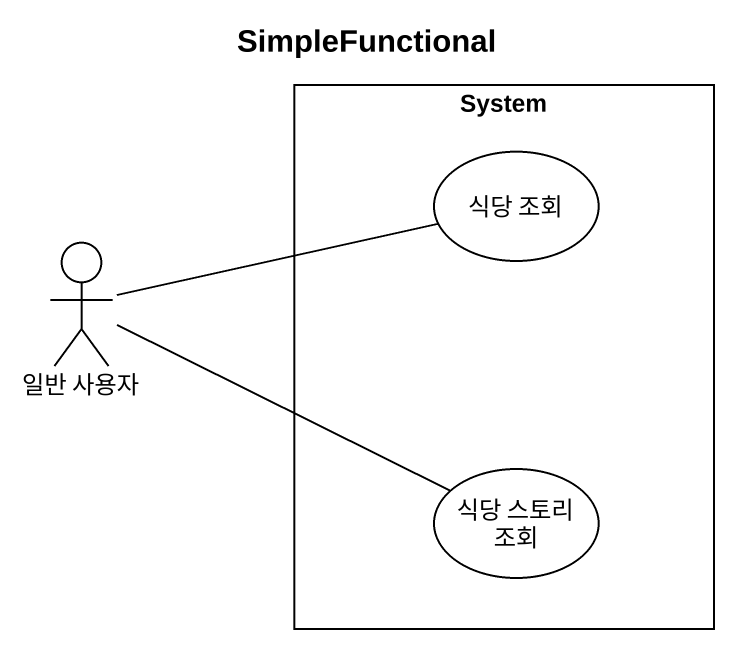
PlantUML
@startuml
title SimpleFunctional
rectangle System {
  usecase "식당 조회" as 식당_조회
  usecase "식당 스토리 조회" as 식당_스토리_조회
}
actor "일반 사용자" as 일반_사용자
일반_사용자 -right- 식당_조회
일반_사용자 -right- 식당_스토리_조회
@enduml
